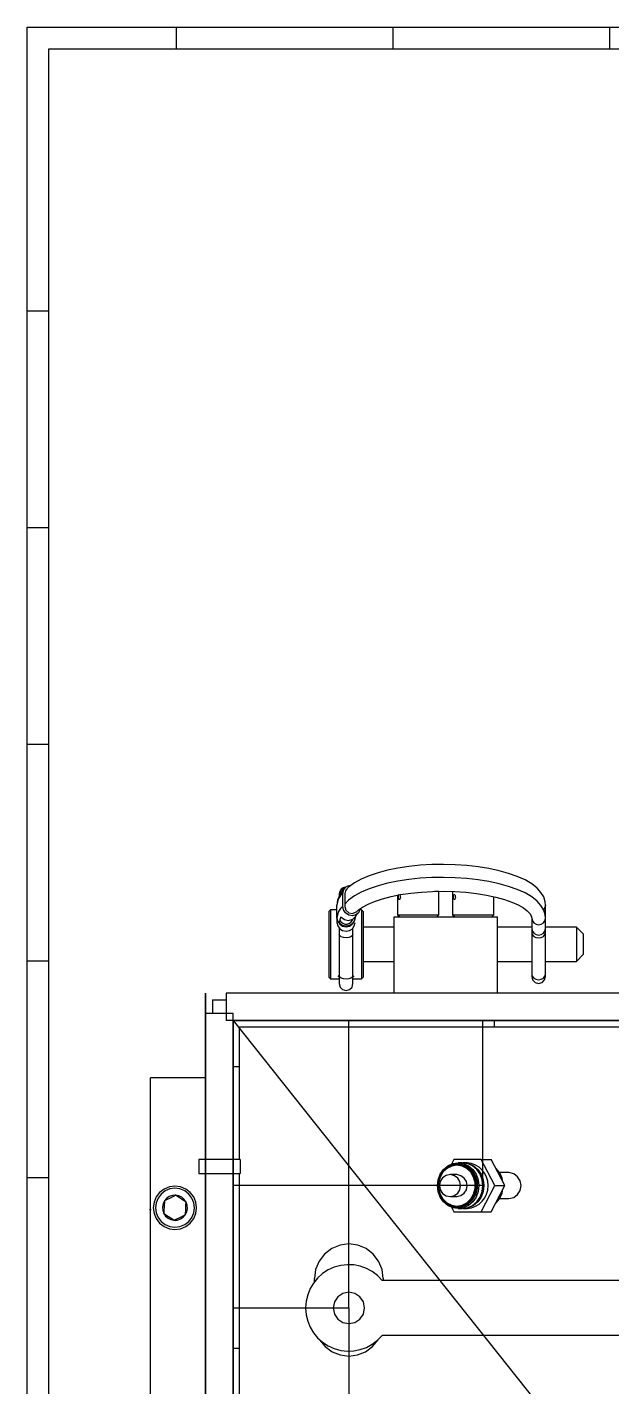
# Model space of a CAD drawing. Extents: x -1 to 1284, y 105 to 936.
# Drawn here: x 115 to 250, y 622.3 to 936 of the extents above; entities that cross this region are included whole.
import ezdxf

# ---------------------------------------------------------------- set-up
doc = ezdxf.new("R2010")
doc.units = 0

msp = doc.modelspace()

# ---------------------------------------------------------------- linework, layer by layer
for p, q in [((115, 105), (115, 936)), ((115, 936), (1284, 936)), ((149.5, 930.999), (149.5, 936)), ((199.5, 930.999), (199.5, 936)), ((249.5, 930.999), (249.5, 936)), ((120, 110), (120, 930.999)), ((120, 930.999), (1279, 930.999)), ((120, 870.5), (115, 870.5)), ((120, 820.499), (115, 820.499)), ((120, 770.5), (115, 770.5)), ((195.997951, 740.880701), (193.963821, 740.195166)), ((198.217071, 741.466911), (195.997951, 740.880701)), ((200.595731, 741.951124), (198.217071, 741.466911)), ((203.105391, 742.329927), (200.595731, 741.951124)), ((205.714971, 742.600066), (203.105391, 742.329927)), ((208.391541, 742.758869), (205.714971, 742.600066)), ((211.100571, 742.804721), (208.391541, 742.758869)), ((213.807121, 742.737014), (211.100571, 742.804721)), ((216.476631, 742.556277), (213.807121, 742.737014)), ((219.075321, 742.264045), (216.476631, 742.556277)), ((221.570821, 741.862567), (219.075321, 742.264045)), ((223.932741, 741.354488), (221.570821, 741.862567)), ((226.132951, 740.742243), (223.932741, 741.354488)), ((228.144931, 740.027446), (226.132951, 740.742243)), ((187.93457, 737.430727), (187.460286, 737.085276)), ((188.324, 737.409), (187.761049, 736.768021)), ((188.522, 737.581), (187.93457, 737.430727)), ((188.375981, 737.452832), (187.974953, 736.874279)), ((188.975701, 737.821456), (188.375981, 737.452832)), ((189.181001, 737.520097), (188.560046, 736.86446)), ((189.673, 737.918), (188.975701, 737.821456)), ((190.535641, 738.523107), (189.181001, 737.520097)), ((192.136661, 739.410757), (190.535641, 738.523107)), ((193.963821, 740.195166), (192.136661, 739.410757)), ((195.997951, 737.878723), (193.963821, 737.193188)), ((198.217071, 738.464933), (195.997951, 737.878723)), ((200.595731, 738.949146), (198.217071, 738.464933)), ((203.105391, 739.327949), (200.595731, 738.949146)), ((205.714971, 739.598062), (203.105391, 739.327949)), ((208.391541, 739.756891), (205.714971, 739.598062)), ((211.100571, 739.802743), (208.391541, 739.756891)), ((213.807121, 739.735036), (211.100571, 739.802743)), ((216.476631, 739.554299), (213.807121, 739.735036)), ((219.075321, 739.262041), (216.476631, 739.554299)), ((221.570821, 738.860563), (219.075321, 739.262041)), ((223.932741, 738.352484), (221.570821, 738.860563)), ((226.132951, 737.740239), (223.932741, 738.352484)), ((228.144931, 737.025442), (226.132951, 737.740239)), ((229.940621, 739.211234), (228.144931, 740.027446)), ((231.476481, 738.304058), (229.940621, 739.211234)), ((232.703071, 737.335684), (231.476481, 738.304058)), ((233.612702, 736.331694), (232.703071, 737.335684)), ((186.651214, 734.529801), (186.519359, 733.403581)), ((186.638951, 734.186935), (186.51978, 733.40413)), ((186.905344, 734.924789), (186.638951, 734.186935)), ((187.062484, 735.665871), (186.651214, 734.529801)), ((187.309261, 735.597281), (186.905344, 734.924789)), ((187.027, 735.996), (187.027, 735.811)), ((187.027, 735.811), (187.027, 735.57)), ((187.117356, 736.296228), (187.02738, 735.81103)), ((187.143322, 736.5915), (187.02785, 735.99625)), ((187.761049, 736.768021), (187.062484, 735.665871)), ((187.350087, 736.71796), (187.117356, 736.296228)), ((187.460286, 737.085276), (187.143322, 736.5915)), ((187.841, 736.184), (187.309261, 735.597281)), ((187.702369, 737.046469), (187.350087, 736.71796)), ((188.151, 737.252), (187.702369, 737.046469)), ((187.974953, 736.874279), (187.84023, 736.18334)), ((187.841, 733.181), (187.841, 736.184)), ((189.181001, 734.518122), (188.320694, 733.609756)), ((188.321, 736.126), (188.321, 733.123)), ((188.455985, 736.72507), (188.321315, 736.126133)), ((188.687, 737.054), (188.455985, 736.72507)), ((190.535641, 735.521102), (189.181001, 734.518122)), ((192.136661, 736.408752), (190.535641, 735.521102)), ((193.963821, 737.193188), (192.136661, 736.408752)), ((193.69139, 733.632839), (195.21721, 734.272336)), ((195.21721, 734.272336), (196.99504, 734.862647)), ((196.99504, 734.862647), (198.99721, 735.386495)), ((198.99721, 735.386495), (201.19094, 735.830068)), ((200.521, 735.694), (200.521, 731.194)), ((200.690532, 735.28093), (200.699396, 735.47733)), ((200.699713, 735.083286), (200.690532, 735.28093)), ((200.699396, 735.47733), (200.72636, 735.651743)), ((200.727346, 734.907815), (200.699713, 735.083286)), ((200.72636, 735.651743), (200.771871, 735.785807)), ((200.773199, 734.775365), (200.727346, 734.907815)), ((200.771871, 735.785807), (200.834696, 735.86341)), ((200.835614, 734.699748), (200.773199, 734.775365)), ((200.834696, 735.86341), (200.884472, 735.878755)), ((200.9107, 734.688635), (200.835614, 734.699748)), ((200.884472, 735.878755), (200.884, 735.879)), ((200.990723, 734.744515), (200.9107, 734.688635)), ((201.064108, 734.861011), (200.990723, 734.744515)), ((201.006, 735.792), (201.040081, 735.749164)), ((201.040081, 735.749164), (201.102668, 735.600204)), ((201.118866, 735.02373), (201.064108, 734.861011)), ((201.102668, 735.600204), (201.140368, 735.414625)), ((201.145951, 735.214838), (201.118866, 735.02373)), ((201.140368, 735.414625), (201.145951, 735.214838)), ((201.19094, 735.830068), (203.54023, 736.182651)), ((203.54023, 736.182651), (206.00696, 736.436333)), ((206.00696, 736.436333), (208.55164, 736.585743)), ((208.55164, 736.585743), (211.13396, 736.627653)), ((210.046, 736.591), (209.021, 736.591)), ((210.046, 731.194), (210.046, 736.591)), ((211.13396, 736.627653), (213.71326, 736.561084)), ((213.221, 736.591), (213.221, 731.194)), ((213.390032, 735.281306), (213.398895, 735.477706)), ((213.399213, 735.083662), (213.390032, 735.281306)), ((213.398895, 735.477706), (213.425859, 735.652119)), ((213.426846, 734.908191), (213.399213, 735.083662)), ((213.425859, 735.652119), (213.47137, 735.786183)), ((213.472698, 734.775741), (213.426846, 734.908191)), ((213.47137, 735.786183), (213.534195, 735.863785)), ((213.535113, 734.700123), (213.472698, 734.775741)), ((213.534195, 735.863785), (213.583971, 735.879131)), ((213.610199, 734.689011), (213.535113, 734.700123)), ((213.583971, 735.879131), (213.584, 735.879)), ((213.584, 735.879), (213.663102, 735.845663)), ((213.690222, 734.74489), (213.610199, 734.689011)), ((213.663102, 735.845663), (213.73958, 735.749539)), ((213.763607, 734.861386), (213.690222, 734.74489)), ((213.71326, 736.561084), (216.24857, 736.387147)), ((213.73958, 735.749539), (213.802167, 735.600579)), ((213.818365, 735.024106), (213.763607, 734.861386)), ((213.802167, 735.600579), (213.839868, 735.415001)), ((213.84545, 735.215214), (213.818365, 735.024106)), ((213.839868, 735.415001), (213.84545, 735.215214)), ((216.24857, 736.387147), (218.69962, 736.109097)), ((218.69962, 736.109097), (221.02735, 735.732384)), ((221.02735, 735.732384), (223.19407, 735.264839)), ((222.746, 731.194), (222.746, 735.361)), ((223.19407, 735.264839), (225.16384, 734.717046)), ((225.16384, 734.717046), (226.90306, 734.102975)), ((229.940621, 736.209256), (228.144931, 737.025442)), ((231.476481, 735.30208), (229.940621, 736.209256)), ((232.703071, 734.33368), (231.476481, 735.30208)), ((233.612702, 733.32969), (232.703071, 734.33368)), ((234.234401, 735.286984), (233.612702, 736.331694)), ((234.583775, 734.171714), (234.234401, 735.286984)), ((234.652, 733.404), (234.583775, 734.171714)), ((185.027, 732.305), (184.646, 731.924)), ((184.646, 731.924), (184.646, 716.811)), ((186.519, 732.305), (185.027, 732.305)), ((185.027, 732.305), (185.027, 716.43)), ((186.519, 730.403), (186.519, 733.403)), ((186.638948, 731.184921), (186.51978, 730.40211)), ((186.905341, 731.92278), (186.638948, 731.184921)), ((187.309258, 732.595276), (186.905341, 731.92278)), ((187.841, 733.182), (187.309258, 732.595276)), ((188.018474, 732.348355), (187.840706, 733.181924)), ((188.51988, 731.62136), (188.018474, 732.348355)), ((188.321, 733.124), (188.549487, 732.239408)), ((189.254971, 731.131379), (188.51988, 731.62136)), ((188.549487, 732.239408), (189.223186, 731.622287)), ((189.223186, 731.622287), (190.124377, 731.472073)), ((190.091858, 730.966332), (189.254971, 731.131379)), ((190.880395, 731.1558), (190.091858, 730.966332)), ((190.124377, 731.472073), (190.96182, 731.83731)), ((190.857, 730.869), (191.127756, 731.265372)), ((191.479109, 731.66581), (190.880395, 731.1558)), ((190.962, 731.811), (191.462287, 732.287805)), ((191.127756, 731.265372), (191.320182, 731.477091)), ((191.462287, 732.287805), (192.43705, 732.964317)), ((191.78058, 732.404843), (191.479109, 731.66581)), ((192.203, 732.305), (191.762, 732.305)), ((191.795, 732.517), (191.78058, 732.404843)), ((192.584, 731.924), (192.203, 732.305)), ((192.203, 732.305), (192.203, 716.43)), ((192.43705, 732.964317), (193.69139, 733.632839)), ((192.584, 731.924), (192.584, 716.811)), ((200.521, 731.194), (200.997249, 730.717751)), ((200.521, 731.194), (200.884, 731.194)), ((200.884, 731.194), (210.046, 731.194)), ((209.57, 730.718), (210.046249, 731.194249)), ((213.221, 731.194), (213.697249, 730.717751)), ((213.221, 731.194), (213.584, 731.194)), ((213.584, 731.194), (222.746, 731.194)), ((222.27, 730.718), (222.746249, 731.194249)), ((226.90306, 734.102975), (228.38128, 733.441121)), ((228.38128, 733.441121), (229.57305, 732.756221)), ((229.57305, 732.756221), (230.461951, 732.08127)), ((230.461951, 732.08127), (231.04896, 731.457463)), ((231.04896, 731.457463), (231.364322, 730.92618)), ((234.234401, 732.28498), (233.612702, 733.32969)), ((234.53116, 732.835252), (234.193237, 732.35895)), ((234.583775, 731.16974), (234.234401, 732.28498)), ((234.652, 733.404), (234.53116, 732.835252)), ((234.652, 730.402), (234.583775, 731.16974)), ((234.652, 731.017), (234.652, 733.403)), ((186.519, 730.403), (186.519, 729.397)), ((186.519, 730.402), (186.713162, 729.619938)), ((186.519, 729.397), (186.708422, 728.609436)), ((186.708422, 728.609436), (187.163117, 727.971578)), ((186.713162, 729.619938), (187.168926, 728.987544)), ((187.027, 728.117), (187.027, 726.672)), ((187.305023, 728.983808), (187.029195, 729.233177)), ((187.153786, 729.982467), (187.029496, 729.23274)), ((187.446, 730.684), (187.153786, 729.982467)), ((187.163117, 727.971578), (187.819627, 727.544254)), ((187.168926, 728.987544), (187.8236, 728.564408)), ((187.208, 729.854), (187.237011, 729.77915)), ((187.237011, 729.77915), (187.43134, 729.525415)), ((187.675683, 728.760897), (187.305023, 728.983808)), ((187.43134, 729.525415), (187.847571, 729.213603)), ((187.446, 730.684), (188.22255, 730.06214)), ((188.348621, 728.568095), (187.675683, 728.760897)), ((187.8236, 728.564408), (188.614495, 728.410121)), ((187.847571, 729.213603), (188.350583, 729.048344)), ((188.22255, 730.06214), (189.199841, 729.876013)), ((189.051779, 728.594659), (188.348621, 728.568095)), ((188.350583, 729.048344), (188.883702, 729.048265)), ((188.614495, 728.410121), (189.40539, 728.564408)), ((188.883702, 729.048265), (189.38682, 729.213391)), ((189.705849, 728.837599), (189.051779, 728.594659)), ((189.199841, 729.876013), (190.150607, 730.168904)), ((189.38682, 729.213391), (189.803178, 729.525123)), ((189.40539, 728.564408), (190.060064, 728.987544)), ((189.409363, 727.544254), (190.065873, 727.971578)), ((190.23711, 729.269451), (189.705849, 728.837599)), ((189.803178, 729.525123), (190.085806, 729.948271)), ((190.060064, 728.987544), (190.515828, 729.619938)), ((190.065873, 727.971578), (190.520568, 728.609436)), ((190.085806, 729.948271), (190.14486, 730.19391)), ((190.150607, 730.168904), (190.85375, 730.872701)), ((190.202, 726.672), (190.202, 728.117)), ((190.585719, 729.841532), (190.23711, 729.269451)), ((190.515828, 729.619938), (190.70999, 730.402)), ((190.520568, 728.609436), (190.70999, 729.397)), ((190.712417, 730.48939), (190.585719, 729.841532)), ((190.681, 730.676), (190.712417, 730.48939)), ((190.71, 730.403), (190.71291, 730.432104)), ((199.727, 728.336), (192.584, 728.336)), ((199.727, 713.128), (199.727, 730.718)), ((199.727, 730.718), (223.54, 730.718)), ((223.54, 713.128), (223.54, 730.718)), ((231.477, 728.336), (223.54, 728.336)), ((231.364322, 730.92618), (231.477778, 730.402094)), ((231.477, 730.403), (231.477, 728.016)), ((231.477, 730.382), (231.631501, 729.794915)), ((231.477, 728.016), (231.477, 727.096)), ((231.477, 728.016), (231.625112, 727.424716)), ((231.631501, 729.794915), (231.980542, 729.322367)), ((231.980542, 729.322367), (232.476974, 729.008225)), ((232.476974, 729.008225), (233.073652, 728.896356)), ((233.073652, 728.896356), (233.668905, 729.015575)), ((233.668905, 729.015575), (234.161425, 729.335817)), ((234.161425, 729.335817), (234.504611, 729.812634)), ((234.503888, 727.424716), (234.652, 728.016)), ((234.504611, 729.812634), (234.65186, 730.401579)), ((234.652, 730.625), (234.652, 731.017)), ((234.652, 730.403), (234.652, 730.625)), ((234.652, 728.016), (234.652, 730.403)), ((241.796, 728.336), (234.652, 728.336)), ((234.652, 727.096), (234.652, 728.016)), ((241.796, 728.336), (241.796, 720.399)), ((243.384, 726.749), (241.7965, 728.3365)), ((187.027, 726.672), (187.027, 717.113)), ((187.147846, 726.364867), (187.027006, 726.673)), ((187.491973, 726.103644), (187.147846, 726.364867)), ((188.006994, 725.929099), (187.491973, 726.103644)), ((187.819627, 727.544254), (188.614495, 727.388296)), ((188.614503, 725.867822), (188.006994, 725.929099)), ((188.614495, 727.388296), (189.409363, 727.544254)), ((189.222012, 725.929099), (188.614503, 725.867822)), ((189.737033, 726.103644), (189.222012, 725.929099)), ((190.08116, 726.364867), (189.737033, 726.103644)), ((190.202, 726.673), (190.08116, 726.364867)), ((190.202, 717.113), (190.202, 726.672)), ((231.477, 727.096), (231.477, 717.462)), ((231.477, 727.095), (231.59784, 726.614359)), ((231.59784, 726.614359), (231.941967, 726.206901)), ((231.625112, 727.424716), (231.970617, 726.946805)), ((231.941967, 726.206901), (232.456988, 725.934645)), ((231.970617, 726.946805), (232.466189, 726.627148)), ((232.456988, 725.934645), (233.064497, 725.839051)), ((232.466189, 726.627148), (233.0645, 726.510622)), ((233.064497, 725.839051), (233.672006, 725.934645)), ((233.0645, 726.510622), (233.662811, 726.627148)), ((233.662811, 726.627148), (234.158383, 726.946805)), ((233.672006, 725.934645), (234.187027, 726.206901)), ((234.158383, 726.946805), (234.503888, 727.424716)), ((234.187027, 726.206901), (234.531154, 726.614359)), ((234.531154, 726.614359), (234.651994, 727.095)), ((234.651994, 727.095), (234.652, 727.095)), ((234.652, 717.462), (234.652, 727.096)), ((243.384, 726.749), (243.384, 721.986)), ((241.796, 720.399), (243.3835, 721.9865)), ((120, 720.499), (115, 720.499)), ((192.584, 720.399), (199.727, 720.399)), ((223.54, 720.399), (231.477, 720.399)), ((234.652, 720.399), (241.796, 720.399)), ((184.646, 716.811), (185.027, 716.43)), ((185.027, 716.43), (187.027, 716.43)), ((186.9, 716.937), (186.994083, 717.152476)), ((186.957862, 716.793349), (186.9, 716.937097)), ((187.027, 716.753), (186.957862, 716.793349)), ((186.994083, 717.152476), (187.027, 717.179516)), ((187.027, 717.113), (187.027, 715.311)), ((187.147846, 716.803867), (187.027006, 717.112)), ((187.491973, 716.542644), (187.147846, 716.803867)), ((188.006994, 716.368099), (187.491973, 716.542644)), ((188.614503, 716.306822), (188.006994, 716.368099)), ((189.222012, 716.368099), (188.614503, 716.306822)), ((189.737033, 716.542644), (189.222012, 716.368099)), ((190.08116, 716.803867), (189.737033, 716.542644)), ((190.202, 717.112), (190.08116, 716.803867)), ((190.292887, 716.821422), (190.201992, 716.756017)), ((190.202, 717.168), (190.31498, 717.017002)), ((190.202, 715.311), (190.202, 717.113)), ((190.202, 716.43), (192.203, 716.43)), ((190.31498, 717.017002), (190.292887, 716.821422)), ((192.203, 716.43), (192.584, 716.811)), ((231.477, 717.463), (231.59784, 716.982385)), ((231.477, 717.462), (231.477, 716.933)), ((231.477, 716.933), (231.689685, 716.13925)), ((231.59784, 716.982385), (231.941967, 716.574901)), ((231.689685, 716.13925), (232.27075, 715.558185)), ((231.941967, 716.574901), (232.456988, 716.302645)), ((232.27075, 715.558185), (233.0645, 715.3455)), ((232.456988, 716.302645), (233.064497, 716.207051)), ((233.064497, 716.207051), (233.672006, 716.302645)), ((233.0645, 715.3455), (233.85825, 715.558185)), ((233.672006, 716.302645), (234.187027, 716.574901)), ((233.85825, 715.558185), (234.439315, 716.13925)), ((234.187027, 716.574901), (234.531154, 716.982385)), ((234.439315, 716.13925), (234.652, 716.933)), ((234.531154, 716.982385), (234.651994, 717.463)), ((234.652, 716.933), (234.652, 717.462)), ((156.198, 149.955), (156.198, 713.128)), ((156.198, 713.128), (156.198, 149.955)), ((156.198, 149.955), (156.198, 713.128)), ((156.198, 713.128), (156.198, 149.955)), ((156.198, 149.955), (156.198, 713.128)), ((156.198, 713.128), (156.198, 149.955)), ((156.198, 149.955), (156.198, 713.128)), ((156.198, 713.128), (156.198, 149.955)), ((156.198, 149.955), (156.198, 713.128)), ((156.198, 713.128), (156.198, 149.955)), ((156.198, 149.955), (156.198, 713.128)), ((156.198, 713.128), (156.198, 149.955)), ((156.198, 149.955), (156.198, 713.128)), ((156.198, 713.128), (156.198, 149.955)), ((156.198, 149.955), (156.198, 713.128)), ((156.198, 713.128), (156.198, 149.955)), ((156.198, 149.955), (156.198, 713.128)), ((156.198, 713.128), (156.198, 149.955)), ((156.198, 149.955), (156.198, 713.128)), ((156.198, 713.128), (156.198, 149.955)), ((156.198, 149.955), (156.198, 713.128)), ((156.198, 713.128), (156.198, 149.955)), ((290.502, 713.128), (160.911, 713.128)), ((160.911, 713.128), (160.911, 706.778)), ((187.027, 715.31), (187.239685, 714.51625)), ((187.239685, 714.51625), (187.82075, 713.935185)), ((187.82075, 713.935185), (188.6145, 713.7225)), ((188.6145, 713.7225), (189.40825, 713.935185)), ((189.40825, 713.935185), (189.989315, 714.51625)), ((189.989315, 714.51625), (190.202, 715.31)), ((157.786, 711.541), (160.911, 711.541)), ((157.786, 711.541), (157.786, 708.416)), ((162.548, 708.416), (156.198, 708.416)), ((156.198, 674.684), (156.198, 708.416)), ((290.502, 706.778), (160.911, 706.778)), ((162.548, 674.684), (162.548, 708.416)), ((162.548, 156.305), (162.548, 706.778)), ((162.548, 706.778), (600.386, 706.778)), ((162.548, 706.778), (600.386, 156.305)), ((162.548, 706.778), (283.498, 706.778)), ((162.548, 706.778), (162.548, 156.305)), ((162.548, 156.305), (162.548, 706.778)), ((162.548, 706.778), (600.386, 706.778)), ((162.548, 706.778), (600.386, 156.305)), ((162.548, 706.778), (283.498, 706.778)), ((162.548, 706.778), (162.548, 156.305)), ((162.548, 156.305), (162.548, 706.778)), ((162.548, 706.778), (600.386, 706.778)), ((162.548, 706.778), (600.386, 156.305)), ((162.548, 706.778), (283.498, 706.778)), ((162.548, 706.778), (162.548, 156.305)), ((162.548, 156.305), (162.548, 706.778)), ((162.548, 706.778), (600.386, 706.778)), ((162.548, 706.778), (600.386, 156.305)), ((162.548, 706.778), (283.498, 706.778)), ((162.548, 706.778), (162.548, 156.305)), ((162.548, 156.305), (162.548, 706.778)), ((162.548, 706.778), (600.386, 706.778)), ((162.548, 706.778), (600.386, 156.305)), ((162.548, 706.778), (283.498, 706.778)), ((162.548, 706.778), (162.548, 156.305)), ((162.548, 156.305), (162.548, 706.778)), ((162.548, 706.778), (600.386, 706.778)), ((162.548, 706.778), (600.386, 156.305)), ((162.548, 706.778), (283.498, 706.778)), ((162.548, 706.778), (162.548, 156.305)), ((162.548, 156.305), (162.548, 706.778)), ((162.548, 706.778), (600.386, 706.778)), ((162.548, 706.778), (600.386, 156.305)), ((162.548, 706.778), (283.498, 706.778)), ((162.548, 706.778), (162.548, 156.305)), ((162.548, 156.305), (162.548, 706.778)), ((162.548, 706.778), (600.386, 706.778)), ((162.548, 706.778), (600.386, 156.305)), ((162.548, 706.778), (283.498, 706.778)), ((162.548, 706.778), (162.548, 156.305)), ((162.548, 156.305), (162.548, 706.778)), ((162.548, 706.778), (600.386, 706.778)), ((162.548, 706.778), (600.386, 156.305)), ((162.548, 706.778), (283.498, 706.778)), ((162.548, 706.778), (162.548, 156.305)), ((162.548, 156.305), (162.548, 706.778)), ((162.548, 706.778), (600.386, 706.778)), ((162.548, 706.778), (600.386, 156.305)), ((162.548, 706.778), (283.498, 706.778)), ((162.548, 706.778), (162.548, 156.305)), ((162.548, 156.305), (162.548, 706.778)), ((162.548, 706.778), (600.386, 706.778)), ((162.548, 706.778), (600.386, 156.305)), ((162.548, 706.778), (283.498, 706.778)), ((162.548, 706.778), (162.548, 156.305)), ((189.26, 640.46), (189.26, 706.778)), ((189.26, 640.46), (189.26, 706.778)), ((189.26, 640.46), (189.26, 706.778)), ((189.26, 640.46), (189.26, 706.778)), ((189.26, 640.46), (189.26, 706.778)), ((189.26, 640.46), (189.26, 706.778)), ((189.26, 640.46), (189.26, 706.778)), ((189.26, 640.46), (189.26, 706.778)), ((189.26, 640.46), (189.26, 706.778)), ((189.26, 640.46), (189.26, 706.778)), ((189.26, 640.46), (189.26, 706.778)), ((220.099, 706.778), (220.099, 668.678)), ((220.099, 706.778), (220.099, 668.678)), ((220.099, 706.778), (220.099, 668.678)), ((220.099, 706.778), (220.099, 668.678)), ((220.099, 706.778), (220.099, 668.678)), ((220.099, 706.778), (220.099, 668.678)), ((220.099, 706.778), (220.099, 668.678)), ((220.099, 706.778), (220.099, 668.678)), ((220.099, 706.778), (220.099, 668.678)), ((220.099, 706.778), (220.099, 668.678)), ((220.099, 706.778), (220.099, 668.678)), ((222.786, 706.778), (222.786, 705.291)), ((164.036, 674.684), (164.036, 705.291)), ((164.036, 705.291), (290.502, 705.291)), ((143.498, 169.511), (143.498, 693.573)), ((156.198, 693.573), (143.498, 693.573)), ((164.036, 696.073), (162.548, 696.073)), ((164.136, 674.684), (154.611, 674.684)), ((154.611, 674.684), (154.611, 671.509)), ((164.136, 674.684), (164.136, 671.509)), ((213.498, 674.727), (212.941053, 673.66338)), ((219.829, 674.727), (213.498, 674.727)), ((222.994, 668.678), (219.82853, 674.72637)), ((219.829, 674.727), (222.083, 674.727)), ((225.249, 668.678), (222.08353, 674.72637)), ((154.611, 671.509), (164.136, 671.509)), ((156.198, 568.298), (156.198, 671.509)), ((162.548, 596.093), (162.548, 671.509)), ((164.036, 604.977), (164.036, 671.509)), ((210.688253, 671.576481), (210.117611, 670.361331)), ((210.126699, 670.295119), (210.674703, 671.462059)), ((210.976075, 671.75545), (210.320729, 670.63031)), ((210.373292, 671.318073), (211.133677, 672.411463)), ((210.674703, 671.462059), (211.487719, 672.422575)), ((211.53486, 672.576681), (210.688253, 671.576481)), ((211.892167, 672.631326), (210.976075, 671.75545)), ((211.133677, 672.411463), (212.12463, 673.250456)), ((211.487719, 672.422575), (212.505449, 673.105437)), ((212.59464, 673.287774), (211.53486, 672.576681)), ((212.994787, 673.186924), (211.892167, 672.631326)), ((212.12463, 673.250456), (213.27862, 673.777876)), ((212.505449, 673.105437), (213.652419, 673.460031)), ((213.789, 673.657), (212.59464, 673.287774)), ((214.194607, 673.377265), (212.994787, 673.186924)), ((213.27862, 673.777876), (214.517, 673.957766)), ((213.652419, 673.460031), (214.844, 673.46)), ((215.030037, 673.657133), (213.789, 673.657)), ((215.394437, 673.186924), (214.194607, 673.377265)), ((214.383, 673.504), (214.248, 673.504)), ((215.298626, 673.345226), (214.383, 673.50499)), ((215.429, 673.959), (214.517, 673.959)), ((214.517, 673.957766), (215.75538, 673.777876)), ((214.844, 673.46), (215.99097, 673.105406)), ((216.224397, 673.287907), (215.030037, 673.657133)), ((216.144286, 673.024037), (215.298626, 673.345226)), ((216.497057, 672.631326), (215.394437, 673.186924)), ((215.429, 673.957766), (215.429, 673.958)), ((216.66738, 673.777876), (215.429, 673.957766)), ((215.536, 673.957), (215.643347, 673.959646)), ((215.643347, 673.959646), (216.881727, 673.779756)), ((216.556, 673.959), (215.644, 673.959)), ((215.75538, 673.777876), (216.90937, 673.250456)), ((217.08028, 672.394912), (215.882008, 673.15549)), ((215.99097, 673.105406), (217.0087, 672.422544)), ((216.903918, 672.558781), (216.144286, 673.024037)), ((216.583, 673.095), (216.224397, 673.287907)), ((217.413149, 671.75545), (216.497057, 672.631326)), ((217.556283, 673.781604), (216.556, 673.9578)), ((217.719218, 672.144262), (216.58285, 673.09535)), ((217.82137, 673.250456), (216.66738, 673.777876)), ((216.881727, 673.779756), (218.035717, 673.252336)), ((217.561457, 671.966815), (216.903918, 672.558781)), ((216.90937, 673.250456), (217.900323, 672.411463)), ((217.0087, 672.422544), (217.821716, 671.462028)), ((217.995127, 671.346306), (217.08028, 672.394912)), ((218.068495, 670.63031), (217.413149, 671.75545)), ((218.479967, 673.429321), (217.556283, 673.781604)), ((218.10084, 671.265496), (217.561457, 671.966815)), ((218.525884, 670.935284), (217.719218, 672.144262)), ((218.812323, 672.411463), (217.82137, 673.250456)), ((217.821716, 671.462028), (218.36972, 670.295088)), ((217.900323, 672.411463), (218.660708, 671.318073)), ((218.035717, 673.252336), (219.02667, 672.413343)), ((219.309554, 672.919889), (218.479967, 673.429321)), ((219.572708, 671.318073), (218.812323, 672.411463)), ((219.02667, 672.413343), (219.787055, 671.319953)), ((220.027546, 672.272248), (219.309554, 672.919889)), ((220.616444, 671.505339), (220.027546, 672.272248)), ((221.058751, 670.638102), (220.616444, 671.505339)), ((223.743305, 672.09235), (223.0941, 672.79473)), ((224.255391, 671.293144), (223.743305, 672.09235)), ((226.217, 671.679), (224.036, 671.679)), ((227.314568, 671.382285), (226.217, 671.679)), ((120, 670.499), (115, 670.499)), ((147.827353, 668.404522), (146.61101, 667.902118)), ((149.111005, 668.57199), (147.827353, 668.404522)), ((150.394657, 668.404522), (149.111005, 668.57199)), ((151.611, 667.902118), (150.394657, 668.404522)), ((220.099, 668.678), (162.548, 668.678)), ((220.099, 668.678), (162.548, 668.678)), ((220.099, 668.678), (162.548, 668.678)), ((220.099, 668.678), (162.548, 668.678)), ((220.099, 668.678), (162.548, 668.678)), ((220.099, 668.678), (162.548, 668.678)), ((220.099, 668.678), (162.548, 668.678)), ((220.099, 668.678), (162.548, 668.678)), ((220.099, 668.678), (162.548, 668.678)), ((220.099, 668.678), (162.548, 668.678)), ((220.099, 668.678), (162.548, 668.678)), ((209.732258, 668.678383), (209.895294, 670.044793)), ((209.895294, 667.311973), (209.732258, 668.678383)), ((210.117611, 670.361331), (209.865252, 669.021381)), ((209.865252, 669.021381), (209.949897, 667.656001)), ((209.884357, 669.008349), (210.126699, 670.295119)), ((209.965642, 667.697129), (209.884357, 669.008349)), ((209.895294, 670.044793), (210.373292, 671.318073)), ((209.979224, 669.347), (209.979, 668.01)), ((210.320729, 670.63031), (209.979224, 669.347)), ((210.345346, 669.651016), (210.152, 668.679)), ((210.152, 668.679), (210.345346, 667.706984)), ((210.895949, 670.475051), (210.345346, 669.651016)), ((211.719984, 671.025654), (210.895949, 670.475051)), ((212.692, 671.219), (211.719984, 671.025654)), ((213.627821, 670.973297), (212.692, 671.21899)), ((214.195, 671.218), (212.692, 671.218)), ((214.382372, 670.418531), (213.627821, 670.973297)), ((215.130821, 670.973297), (214.195, 671.21899)), ((214.886106, 669.628996), (214.382372, 670.418531)), ((215.069472, 668.678995), (214.886106, 669.628996)), ((214.886106, 667.728994), (215.069472, 668.678995)), ((215.885372, 670.418531), (215.130821, 670.973297)), ((216.389106, 669.628996), (215.885372, 670.418531)), ((216.572472, 668.678995), (216.389106, 669.628996)), ((216.389106, 667.728994), (216.572472, 668.678995)), ((218.578945, 670.083105), (217.995127, 671.346306)), ((218.41, 669.347), (218.068495, 670.63031)), ((218.506002, 670.472181), (218.10084, 671.265496)), ((218.36972, 670.295088), (218.612065, 669.008318)), ((218.410393, 668.010264), (218.41, 669.347)), ((218.760879, 669.604229), (218.506002, 670.472181)), ((218.963958, 669.549489), (218.525884, 670.935284)), ((218.612065, 669.008318), (218.530777, 667.697098)), ((218.578942, 667.27438), (218.784128, 668.678742)), ((218.784128, 668.678742), (218.578945, 670.083105)), ((218.660708, 671.318073), (219.138706, 670.044793)), ((218.849408, 668.678995), (218.760879, 669.604229)), ((218.760879, 667.753761), (218.849408, 668.678995)), ((218.994549, 668.067948), (218.963958, 669.549489)), ((219.138706, 670.044793), (219.301742, 668.678383)), ((219.301742, 668.678383), (219.138706, 667.311973)), ((220.050706, 670.044793), (219.572708, 671.318073)), ((219.787055, 671.319953), (220.265053, 670.046673)), ((219.829, 662.63), (222.99447, 668.67837)), ((220.065781, 668.736284), (220.032708, 668.679)), ((220.065781, 668.736284), (220.032708, 668.679)), ((220.065781, 668.736284), (220.032708, 668.679)), ((220.065781, 668.736284), (220.032708, 668.679)), ((220.065781, 668.736284), (220.032708, 668.679)), ((220.065781, 668.736284), (220.032708, 668.679)), ((220.065781, 668.736284), (220.032708, 668.679)), ((220.065781, 668.736284), (220.032708, 668.679)), ((220.065781, 668.736284), (220.032708, 668.679)), ((220.065781, 668.736284), (220.032708, 668.679)), ((220.065781, 668.736284), (220.032708, 668.679)), ((220.032708, 668.679), (220.065781, 668.621716)), ((220.032708, 668.679), (220.065781, 668.621716)), ((220.032708, 668.679), (220.065781, 668.621716)), ((220.032708, 668.679), (220.065781, 668.621716)), ((220.032708, 668.679), (220.065781, 668.621716)), ((220.032708, 668.679), (220.065781, 668.621716)), ((220.032708, 668.679), (220.065781, 668.621716)), ((220.032708, 668.679), (220.065781, 668.621716)), ((220.032708, 668.679), (220.065781, 668.621716)), ((220.032708, 668.679), (220.065781, 668.621716)), ((220.032708, 668.679), (220.065781, 668.621716)), ((220.213742, 668.678383), (220.050706, 670.044793)), ((220.050706, 667.311973), (220.213742, 668.678383)), ((220.131927, 668.736284), (220.065781, 668.736284)), ((220.131927, 668.736284), (220.065781, 668.736284)), ((220.131927, 668.736284), (220.065781, 668.736284)), ((220.131927, 668.736284), (220.065781, 668.736284)), ((220.131927, 668.736284), (220.065781, 668.736284)), ((220.131927, 668.736284), (220.065781, 668.736284)), ((220.131927, 668.736284), (220.065781, 668.736284)), ((220.131927, 668.736284), (220.065781, 668.736284)), ((220.131927, 668.736284), (220.065781, 668.736284)), ((220.131927, 668.736284), (220.065781, 668.736284)), ((220.131927, 668.736284), (220.065781, 668.736284)), ((220.065781, 668.621716), (220.131927, 668.621716)), ((220.065781, 668.621716), (220.131927, 668.621716)), ((220.065781, 668.621716), (220.131927, 668.621716)), ((220.065781, 668.621716), (220.131927, 668.621716)), ((220.065781, 668.621716), (220.131927, 668.621716)), ((220.065781, 668.621716), (220.131927, 668.621716)), ((220.065781, 668.621716), (220.131927, 668.621716)), ((220.065781, 668.621716), (220.131927, 668.621716)), ((220.065781, 668.621716), (220.131927, 668.621716)), ((220.065781, 668.621716), (220.131927, 668.621716)), ((220.065781, 668.621716), (220.131927, 668.621716)), ((220.165, 668.679), (220.131927, 668.736284)), ((220.165, 668.679), (220.131927, 668.736284)), ((220.165, 668.679), (220.131927, 668.736284)), ((220.165, 668.679), (220.131927, 668.736284)), ((220.165, 668.679), (220.131927, 668.736284)), ((220.165, 668.679), (220.131927, 668.736284)), ((220.165, 668.679), (220.131927, 668.736284)), ((220.165, 668.679), (220.131927, 668.736284)), ((220.165, 668.679), (220.131927, 668.736284)), ((220.165, 668.679), (220.131927, 668.736284)), ((220.165, 668.679), (220.131927, 668.736284)), ((220.131927, 668.621716), (220.165, 668.679)), ((220.131927, 668.621716), (220.165, 668.679)), ((220.131927, 668.621716), (220.165, 668.679)), ((220.131927, 668.621716), (220.165, 668.679)), ((220.131927, 668.621716), (220.165, 668.679)), ((220.131927, 668.621716), (220.165, 668.679)), ((220.131927, 668.621716), (220.165, 668.679)), ((220.131927, 668.621716), (220.165, 668.679)), ((220.131927, 668.621716), (220.165, 668.679)), ((220.131927, 668.621716), (220.165, 668.679)), ((220.131927, 668.621716), (220.165, 668.679)), ((220.165, 668.679), (220.165, 668.679)), ((220.165, 668.679), (220.165, 668.679)), ((220.165, 668.679), (220.165, 668.679)), ((220.165, 668.679), (220.165, 668.679)), ((220.165, 668.679), (220.165, 668.679)), ((220.165, 668.679), (220.165, 668.679)), ((220.165, 668.679), (220.165, 668.679)), ((220.165, 668.679), (220.165, 668.679)), ((220.165, 668.679), (220.165, 668.679)), ((220.165, 668.679), (220.165, 668.679)), ((220.165, 668.679), (220.165, 668.679)), ((220.265053, 670.046673), (220.428089, 668.680263)), ((220.428089, 668.680263), (220.265053, 667.313853)), ((221.336966, 669.689475), (221.058751, 670.638102)), ((221.433594, 668.6784), (221.336966, 669.689475)), ((221.336966, 667.667325), (221.433594, 668.6784)), ((222.083, 662.63), (225.24847, 668.67837)), ((222.994, 668.678), (225.249, 668.678)), ((224.620056, 670.416798), (224.255391, 671.293144)), ((224.827, 669.483), (224.620056, 670.416798)), ((228.198171, 670.725587), (227.314568, 671.382285)), ((228.787341, 669.795595), (228.198171, 670.725587)), ((229.001613, 668.679), (228.787341, 669.795595)), ((228.787341, 667.562405), (229.001613, 668.679)), ((144.780887, 666.071995), (144.284092, 664.876586)), ((145.213899, 665.821995), (144.766784, 664.746127)), ((145.567744, 667.099936), (144.780887, 666.071995)), ((145.922071, 666.747142), (145.213899, 665.821995)), ((146.61101, 667.902118), (145.567744, 667.099936)), ((146.86101, 667.469106), (145.922071, 666.747142)), ((146.698, 665.158), (146.367829, 664.473685)), ((146.698, 665.158), (146.625046, 663.89803)), ((147.195932, 665.732094), (146.69875, 665.15754)), ((147.145194, 665.381962), (146.69875, 665.157543)), ((147.955718, 667.921269), (146.86101, 667.469106)), ((148.005181, 665.814238), (147.145194, 665.381962)), ((147.814682, 666.151324), (147.195932, 665.732094)), ((148.520279, 666.397777), (147.814682, 666.151324)), ((149.111005, 668.07199), (147.955718, 667.921269)), ((148.894529, 666.261251), (148.005181, 665.814238)), ((149.278, 666.454), (148.520279, 666.397777)), ((149.278, 666.454), (148.894529, 666.261251)), ((150.266292, 667.921269), (149.111005, 668.07199)), ((150.023785, 666.311164), (149.27762, 666.45446)), ((149.856859, 666.073779), (149.277621, 666.454461)), ((150.63531, 665.562155), (149.856859, 666.073779)), ((150.69622, 665.984926), (150.023785, 666.311164)), ((151.361, 667.469106), (150.266292, 667.921269)), ((151.69, 664.869), (150.63531, 665.562155)), ((151.26245, 665.497091), (150.69622, 665.984926)), ((151.69, 664.869), (151.26245, 665.497091)), ((152.299939, 666.747142), (151.361, 667.469106)), ((152.654266, 667.099936), (151.611, 667.902118)), ((153.008111, 665.821995), (152.299939, 666.747142)), ((153.441124, 666.071995), (152.654266, 667.099936)), ((153.455228, 664.746127), (153.008111, 665.821995)), ((153.93792, 664.876586), (153.441124, 666.071995)), ((210.373292, 666.038693), (209.895294, 667.311973)), ((209.949897, 667.656001), (210.365266, 666.366421)), ((210.36453, 666.458719), (209.965642, 667.697129)), ((209.979, 668.01), (210.320505, 666.72669)), ((210.320505, 666.72669), (210.975851, 665.60155)), ((210.345346, 667.706984), (210.895949, 666.882949)), ((211.051438, 665.384989), (210.36453, 666.458719)), ((210.365266, 666.366421), (211.080556, 665.248351)), ((211.133677, 664.945303), (210.373292, 666.038693)), ((210.895949, 666.882949), (211.719984, 666.332346)), ((210.975851, 665.60155), (211.891943, 664.725701)), ((211.97542, 664.555574), (211.051438, 665.384989)), ((211.080556, 665.248351), (212.042712, 664.384646)), ((211.719984, 666.332346), (212.692, 666.139)), ((212.692, 666.139), (213.627821, 666.384693)), ((212.692, 666.138), (214.195, 666.138)), ((213.627821, 666.384693), (214.382372, 666.939459)), ((214.195, 666.139), (215.130821, 666.384693)), ((214.382372, 666.939459), (214.886106, 667.728994)), ((215.130821, 666.384693), (215.885372, 666.939459)), ((215.885372, 666.939459), (216.389106, 667.728994)), ((216.49745, 664.725965), (217.413542, 665.601814)), ((217.444981, 665.384958), (216.520999, 664.555543)), ((216.763095, 664.42605), (217.840384, 665.401646)), ((216.903918, 664.799209), (217.561457, 665.391175)), ((217.080274, 664.962576), (217.995123, 666.01118)), ((217.413542, 665.601814), (218.068888, 666.726954)), ((218.131889, 666.458688), (217.444981, 665.384958)), ((217.561457, 665.391175), (218.10084, 666.092494)), ((217.840384, 665.401646), (218.603368, 666.638656)), ((218.660708, 666.038693), (217.900323, 664.945303)), ((217.995123, 666.01118), (218.578942, 667.27438)), ((218.068888, 666.726954), (218.410393, 668.010264)), ((218.10084, 666.092494), (218.506002, 666.885809)), ((218.530777, 667.697098), (218.131889, 666.458688)), ((218.506002, 666.885809), (218.760879, 667.753761)), ((218.603368, 666.638656), (218.994549, 668.067948)), ((219.138706, 667.311973), (218.660708, 666.038693)), ((218.812323, 664.945303), (219.572708, 666.038693)), ((219.787055, 666.040573), (219.02667, 664.947183)), ((219.572708, 666.038693), (220.050706, 667.311973)), ((220.265053, 667.313853), (219.787055, 666.040573)), ((220.027546, 665.084552), (220.616444, 665.851461)), ((220.616444, 665.851461), (221.058751, 666.718698)), ((221.058751, 666.718698), (221.336966, 667.667325)), ((223.095, 664.562), (223.744208, 665.264386)), ((223.744208, 665.264386), (224.256295, 666.0636)), ((224.036, 665.678), (226.217, 665.678)), ((224.256295, 666.0636), (224.62096, 666.939954)), ((224.62096, 666.939954), (224.8279, 667.87376)), ((226.217, 665.679), (227.314568, 665.975715)), ((227.314568, 665.975715), (228.198171, 666.632413)), ((228.198171, 666.632413), (228.787341, 667.562405)), ((143.389213, 663.141346), (143.406305, 663.198416)), ((143.390006, 663.080412), (143.389213, 663.141346)), ((143.407813, 663.024929), (143.390006, 663.080412)), ((143.405672, 663.194333), (143.406466, 663.198302)), ((143.40673, 663.189835), (143.405672, 663.194333)), ((143.406, 663.199), (143.49781, 663.394791)), ((143.409535, 663.184544), (143.40673, 663.189835)), ((143.423, 662.999), (143.407813, 663.024929)), ((143.414059, 663.178723), (143.409535, 663.184544)), ((143.420198, 663.172373), (143.414059, 663.178723)), ((143.427844, 663.165758), (143.420198, 663.172373)), ((143.421557, 663.007815), (143.421292, 663.003052)), ((143.421292, 663.003052), (143.422615, 662.999348)), ((143.423409, 663.013635), (143.421557, 663.007815)), ((143.426901, 663.02025), (143.423409, 663.013635)), ((143.431928, 663.027394), (143.426901, 663.02025)), ((143.43684, 663.158879), (143.427844, 663.165758)), ((143.438358, 663.035331), (143.431928, 663.027394)), ((143.447, 663.152), (143.43684, 663.158879)), ((143.44611, 663.043533), (143.438358, 663.035331)), ((143.447, 663.152), (143.43848, 663.123213)), ((143.43848, 663.123213), (143.438745, 663.092495)), ((143.438745, 663.092495), (143.447661, 663.064476)), ((143.455, 663.052), (143.44611, 663.043533)), ((143.498, 663.262), (143.446671, 663.150875)), ((143.447661, 663.064476), (143.455255, 663.051511)), ((143.455, 663.051), (143.497862, 662.990146)), ((144.284092, 664.876586), (144.111015, 663.572)), ((144.111015, 663.572), (144.284093, 662.267414)), ((144.284093, 662.267414), (144.780889, 661.072005)), ((144.766784, 664.746127), (144.611015, 663.572)), ((144.611015, 663.572), (144.766786, 662.397873)), ((144.766786, 662.397873), (145.213902, 661.322005)), ((146.367829, 664.473685), (146.228463, 663.739396)), ((146.228463, 663.739396), (146.282149, 662.993929)), ((146.282149, 662.993929), (146.531133, 662.27608)), ((146.531, 662.276), (146.95855, 661.647909)), ((146.531, 662.276), (147.58569, 661.582845)), ((146.571199, 662.968074), (146.531133, 662.276084)), ((146.625046, 663.89803), (146.571199, 662.968074)), ((151.523, 661.987), (151.595954, 663.24697)), ((151.523, 661.987), (151.853171, 662.671315)), ((151.595954, 663.24697), (151.649801, 664.176926)), ((151.649801, 664.176926), (151.689867, 664.868916)), ((151.938851, 664.151071), (151.689867, 664.86892)), ((151.853171, 662.671315), (151.992537, 663.405604)), ((151.992537, 663.405604), (151.938851, 664.151071)), ((153.008113, 661.322005), (153.455228, 662.397873)), ((153.441126, 661.072005), (153.93792, 662.267414)), ((153.611, 663.572), (153.455228, 664.746127)), ((153.455228, 662.397873), (153.610997, 663.572)), ((153.610997, 663.572), (153.611, 663.572)), ((154.111, 663.572), (153.93792, 664.876586)), ((153.93792, 662.267414), (154.110997, 663.572)), ((154.110997, 663.572), (154.111, 663.572)), ((212.12463, 664.10631), (211.133677, 664.945303)), ((211.891943, 664.725701), (212.994563, 664.170077)), ((213.06795, 664.031964), (211.97542, 664.555574)), ((212.042712, 664.384646), (213.180382, 663.839393)), ((213.27862, 663.57889), (212.12463, 664.10631)), ((212.941, 663.694), (213.497947, 662.63038)), ((212.994563, 664.170077), (214.194383, 663.979736)), ((214.248, 663.853), (213.06795, 664.031964)), ((213.180382, 663.839393), (214.409182, 663.653047)), ((214.517, 663.399), (213.27862, 663.57889)), ((213.498, 662.63), (219.829, 662.63)), ((214.195, 663.98), (215.39483, 664.170341)), ((214.248, 663.852), (214.383, 663.852)), ((215.428469, 664.031933), (214.248419, 663.852969)), ((214.383, 663.853), (215.298626, 664.012764)), ((214.409, 663.654), (215.42844, 663.781)), ((214.409182, 663.653047), (214.409, 663.653)), ((215.75538, 663.57889), (214.517, 663.399)), ((214.517, 663.4), (215.429, 663.4)), ((215.298626, 664.012764), (216.144286, 664.333953)), ((215.39483, 664.170341), (216.49745, 664.725965)), ((216.520999, 664.555543), (215.428469, 664.031933)), ((215.429, 663.781), (216.763095, 664.42605)), ((215.429, 663.399), (216.66738, 663.57889)), ((215.644, 663.4), (215.536, 663.4)), ((216.881727, 663.58077), (215.643347, 663.40088)), ((215.644, 663.4), (216.556, 663.4)), ((216.90937, 664.10631), (215.75538, 663.57889)), ((215.882, 664.202), (217.080274, 664.962576)), ((216.144286, 664.333953), (216.903918, 664.799209)), ((216.556, 663.399), (217.556283, 663.575196)), ((216.66738, 663.57889), (217.82137, 664.10631)), ((218.035717, 664.10819), (216.881727, 663.58077)), ((217.900323, 664.945303), (216.90937, 664.10631)), ((217.556283, 663.575196), (218.479967, 663.927479)), ((217.82137, 664.10631), (218.812323, 664.945303)), ((219.02667, 664.947183), (218.035717, 664.10819)), ((218.479967, 663.927479), (219.309554, 664.436911)), ((219.309554, 664.436911), (220.027546, 665.084552)), ((219.829, 662.63), (222.083, 662.63)), ((144.780889, 661.072005), (145.567747, 660.044064)), ((145.213902, 661.322005), (145.922073, 660.396858)), ((145.567747, 660.044064), (146.611012, 659.241882)), ((145.922073, 660.396858), (146.861013, 659.674894)), ((146.611012, 659.241882), (147.827355, 658.739478)), ((146.861013, 659.674894), (147.955721, 659.222731)), ((146.95855, 661.647909), (147.52478, 661.160074)), ((147.52478, 661.160074), (148.197215, 660.833836)), ((147.58569, 661.582845), (148.364141, 661.071221)), ((147.955721, 659.222731), (149.111008, 659.07201)), ((148.197215, 660.833836), (148.94338, 660.69054)), ((148.364141, 661.071221), (148.943377, 660.690539)), ((148.944, 660.691), (149.390444, 660.915393)), ((148.944, 660.691), (149.701721, 660.747223)), ((149.111008, 659.07201), (150.266294, 659.222731)), ((149.390444, 660.915393), (150.250431, 661.347669)), ((149.701721, 660.747223), (150.407318, 660.993676)), ((150.250431, 661.347669), (151.139779, 661.794708)), ((150.266294, 659.222731), (151.361003, 659.674894)), ((150.39466, 658.739478), (151.611003, 659.241882)), ((150.407318, 660.993676), (151.026068, 661.412906)), ((151.026068, 661.412906), (151.52325, 661.98746)), ((151.139779, 661.794708), (151.523252, 661.987457)), ((151.361003, 659.674894), (152.299942, 660.396858)), ((151.611003, 659.241882), (152.654268, 660.044064)), ((152.299942, 660.396858), (153.008113, 661.322005)), ((152.654268, 660.044064), (153.441126, 661.072005)), ((147.827355, 658.739478), (149.111007, 658.57201)), ((149.111007, 658.57201), (150.39466, 658.739478)), ((183.635569, 652.883603), (182.386432, 651.251745)), ((185.291755, 654.157068), (183.635569, 652.883603)), ((187.222701, 654.954634), (185.291755, 654.157068)), ((189.2605, 655.22049), (187.222701, 654.954634)), ((191.298299, 654.954634), (189.2605, 655.22049)), ((193.229245, 654.157068), (191.298299, 654.954634)), ((194.885431, 652.883603), (193.229245, 654.157068)), ((196.134569, 651.251745), (194.885431, 652.883603)), ((182.386432, 651.251745), (181.59777, 649.354031)), ((185.887465, 649.853878), (184.465253, 649.214246)), ((187.391706, 650.265068), (185.887465, 649.853878)), ((188.91372, 650.435732), (187.391706, 650.265068)), ((190.427508, 650.37302), (188.91372, 650.435732)), ((191.907067, 650.08408), (190.427508, 650.37302)), ((193.326397, 649.57606), (191.907067, 650.08408)), ((194.659497, 648.856107), (193.326397, 649.57606)), ((196.923234, 649.354031), (196.134569, 651.251745)), ((182.054218, 647.366367), (181.096425, 646.20223)), ((181.323, 646.511), (181.323, 647.284)), ((181.59777, 649.354031), (181.32301, 647.283)), ((183.182332, 648.377724), (182.054218, 647.366367)), ((184.465253, 649.214246), (183.182332, 648.377724)), ((195.880365, 647.931371), (194.659497, 648.856107)), ((196.963, 646.809), (195.880365, 647.931371)), ((197.198, 647.283), (196.923234, 649.354031)), ((319.029, 646.81), (196.963, 646.81)), ((197.198, 647.284), (197.198, 646.81)), ((179.75386, 643.50384), (179.400119, 642.013699)), ((180.324467, 644.907369), (179.75386, 643.50384)), ((181.096425, 646.20223), (180.324467, 644.907369)), ((187.84845, 643.800347), (186.694583, 643.023456)), ((189.260805, 644.085173), (187.84845, 643.800347)), ((190.67316, 643.800347), (189.260805, 644.085173)), ((191.827027, 643.023456), (190.67316, 643.800347)), ((162.548, 640.46), (189.26, 640.46)), ((162.548, 640.46), (189.26, 640.46)), ((162.548, 640.46), (189.26, 640.46)), ((162.548, 640.46), (189.26, 640.46)), ((162.548, 640.46), (189.26, 640.46)), ((162.548, 640.46), (189.26, 640.46)), ((162.548, 640.46), (189.26, 640.46)), ((162.548, 640.46), (189.26, 640.46)), ((162.548, 640.46), (189.26, 640.46)), ((162.548, 640.46), (189.26, 640.46)), ((162.548, 640.46), (189.26, 640.46)), ((179.400119, 642.013699), (179.278757, 640.459)), ((179.278757, 640.459), (179.400119, 638.904301)), ((185.915779, 641.870881), (185.62861, 640.459)), ((185.62861, 640.459), (185.915779, 639.047119)), ((186.694583, 643.023456), (185.915779, 641.870881)), ((189.227781, 640.516284), (189.194708, 640.459)), ((189.227781, 640.516284), (189.194708, 640.459)), ((189.227781, 640.516284), (189.194708, 640.459)), ((189.227781, 640.516284), (189.194708, 640.459)), ((189.227781, 640.516284), (189.194708, 640.459)), ((189.227781, 640.516284), (189.194708, 640.459)), ((189.227781, 640.516284), (189.194708, 640.459)), ((189.227781, 640.516284), (189.194708, 640.459)), ((189.227781, 640.516284), (189.194708, 640.459)), ((189.227781, 640.516284), (189.194708, 640.459)), ((189.227781, 640.516284), (189.194708, 640.459)), ((189.194708, 640.459), (189.227781, 640.401716)), ((189.194708, 640.459), (189.227781, 640.401716)), ((189.194708, 640.459), (189.227781, 640.401716)), ((189.194708, 640.459), (189.227781, 640.401716)), ((189.194708, 640.459), (189.227781, 640.401716)), ((189.194708, 640.459), (189.227781, 640.401716)), ((189.194708, 640.459), (189.227781, 640.401716)), ((189.194708, 640.459), (189.227781, 640.401716)), ((189.194708, 640.459), (189.227781, 640.401716)), ((189.194708, 640.459), (189.227781, 640.401716)), ((189.194708, 640.459), (189.227781, 640.401716)), ((189.293927, 640.516284), (189.227781, 640.516284)), ((189.293927, 640.516284), (189.227781, 640.516284)), ((189.293927, 640.516284), (189.227781, 640.516284)), ((189.293927, 640.516284), (189.227781, 640.516284)), ((189.293927, 640.516284), (189.227781, 640.516284)), ((189.293927, 640.516284), (189.227781, 640.516284)), ((189.293927, 640.516284), (189.227781, 640.516284)), ((189.293927, 640.516284), (189.227781, 640.516284)), ((189.293927, 640.516284), (189.227781, 640.516284)), ((189.293927, 640.516284), (189.227781, 640.516284)), ((189.293927, 640.516284), (189.227781, 640.516284)), ((189.227781, 640.401716), (189.293927, 640.401716)), ((189.227781, 640.401716), (189.293927, 640.401716)), ((189.227781, 640.401716), (189.293927, 640.401716)), ((189.227781, 640.401716), (189.293927, 640.401716)), ((189.227781, 640.401716), (189.293927, 640.401716)), ((189.227781, 640.401716), (189.293927, 640.401716)), ((189.227781, 640.401716), (189.293927, 640.401716)), ((189.227781, 640.401716), (189.293927, 640.401716)), ((189.227781, 640.401716), (189.293927, 640.401716)), ((189.227781, 640.401716), (189.293927, 640.401716)), ((189.227781, 640.401716), (189.293927, 640.401716)), ((189.26, 640.46), (189.26, 605.787)), ((189.26, 640.46), (189.26, 605.787)), ((189.26, 640.46), (189.26, 605.787)), ((189.26, 640.46), (189.26, 605.787)), ((189.26, 640.46), (189.26, 605.787)), ((189.26, 640.46), (189.26, 605.787)), ((189.26, 640.46), (189.26, 605.787)), ((189.26, 640.46), (189.26, 605.787)), ((189.26, 640.46), (189.26, 605.787)), ((189.26, 640.46), (189.26, 605.787)), ((189.26, 640.46), (189.26, 605.787)), ((189.327, 640.459), (189.293927, 640.516284)), ((189.327, 640.459), (189.293927, 640.516284)), ((189.327, 640.459), (189.293927, 640.516284)), ((189.327, 640.459), (189.293927, 640.516284)), ((189.327, 640.459), (189.293927, 640.516284)), ((189.327, 640.459), (189.293927, 640.516284)), ((189.327, 640.459), (189.293927, 640.516284)), ((189.327, 640.459), (189.293927, 640.516284)), ((189.327, 640.459), (189.293927, 640.516284)), ((189.327, 640.459), (189.293927, 640.516284)), ((189.327, 640.459), (189.293927, 640.516284)), ((189.293927, 640.401716), (189.327, 640.459)), ((189.293927, 640.401716), (189.327, 640.459)), ((189.293927, 640.401716), (189.327, 640.459)), ((189.293927, 640.401716), (189.327, 640.459)), ((189.293927, 640.401716), (189.327, 640.459)), ((189.293927, 640.401716), (189.327, 640.459)), ((189.293927, 640.401716), (189.327, 640.459)), ((189.293927, 640.401716), (189.327, 640.459)), ((189.293927, 640.401716), (189.327, 640.459)), ((189.293927, 640.401716), (189.327, 640.459)), ((189.293927, 640.401716), (189.327, 640.459)), ((189.327, 640.459), (189.327, 640.459)), ((189.327, 640.459), (189.327, 640.459)), ((189.327, 640.459), (189.327, 640.459)), ((189.327, 640.459), (189.327, 640.459)), ((189.327, 640.459), (189.327, 640.459)), ((189.327, 640.459), (189.327, 640.459)), ((189.327, 640.459), (189.327, 640.459)), ((189.327, 640.459), (189.327, 640.459)), ((189.327, 640.459), (189.327, 640.459)), ((189.327, 640.459), (189.327, 640.459)), ((189.327, 640.459), (189.327, 640.459)), ((192.605831, 641.870881), (191.827027, 643.023456)), ((192.893, 640.459), (192.605831, 641.870881)), ((192.605831, 639.047119), (192.893, 640.459)), ((192.893, 640.459), (192.893, 640.459)), ((179.400119, 638.904301), (179.75386, 637.41416)), ((179.75386, 637.41416), (180.324467, 636.010631)), ((185.915779, 639.047119), (186.694583, 637.894544)), ((186.694583, 637.894544), (187.84845, 637.117653)), ((187.84845, 637.117653), (189.260805, 636.832827)), ((189.260805, 636.832827), (190.67316, 637.117653)), ((190.67316, 637.117653), (191.827027, 637.894544)), ((191.827027, 637.894544), (192.605831, 639.047119)), ((180.324467, 636.010631), (181.096425, 634.71577)), ((181.096425, 634.71577), (182.054218, 633.551633)), ((195.880365, 632.986629), (196.963, 634.109)), ((319.029, 634.11), (196.963, 634.11)), ((164.036, 631.073), (162.548, 631.073)), ((182.054218, 633.551633), (183.182332, 632.540276)), ((182.513, 633.103), (183.791397, 631.530215)), ((183.182332, 632.540276), (184.465253, 631.703754)), ((183.791397, 631.530215), (185.399054, 630.347976)), ((184.465253, 631.703754), (185.887465, 631.064122)), ((185.887465, 631.064122), (187.391706, 630.652932)), ((187.391706, 630.652932), (188.91372, 630.482268)), ((190.427508, 630.54498), (191.907067, 630.83392)), ((191.907067, 630.83392), (193.326397, 631.34194)), ((193.122746, 630.347976), (194.730403, 631.530215)), ((193.326397, 631.34194), (194.659497, 632.061893)), ((194.659497, 632.061893), (195.880365, 632.986629)), ((194.730403, 631.530215), (196.0088, 633.103)), ((185.399054, 630.347976), (187.250659, 629.603793)), ((187.250659, 629.603793), (189.2609, 629.345174)), ((188.91372, 630.482268), (190.427508, 630.54498)), ((189.2609, 629.345174), (191.271141, 629.603793)), ((191.271141, 629.603793), (193.122746, 630.347976))]:
    msp.add_line(p, q)

doc.saveas('drawing.dxf')
